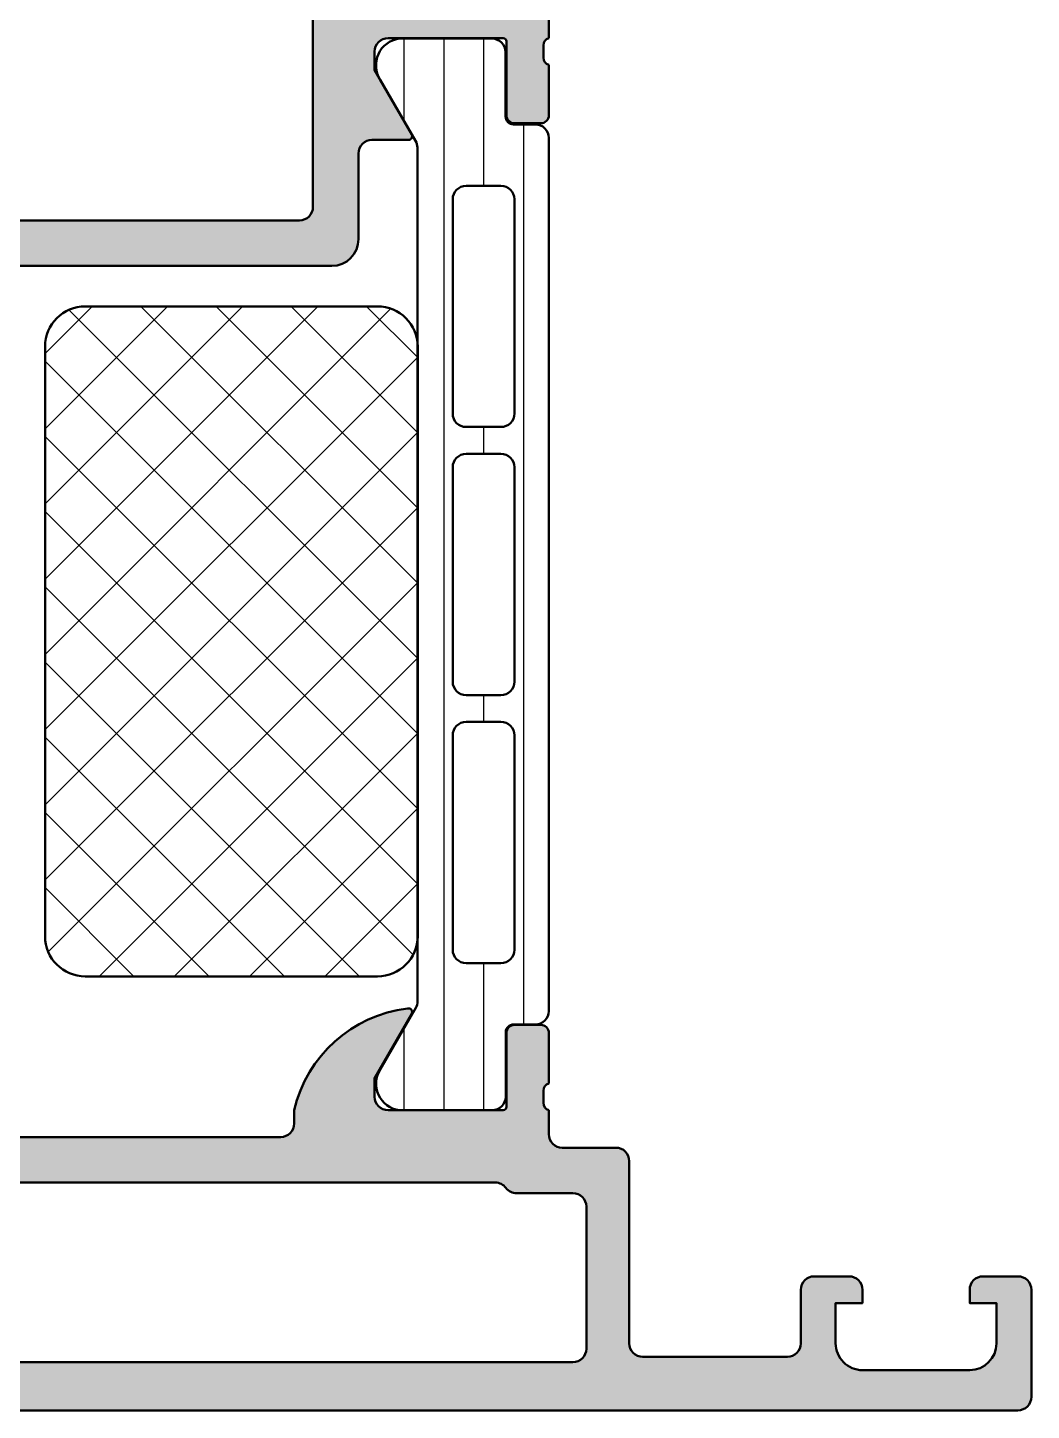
# Model space of a CAD drawing. Extents: x 0 to 65, y 0 to 78.
# Drawn here: x 27.6 to 65, y 0 to 51.6 of the extents above; entities that cross this region are included whole.
import ezdxf

# ---------------------------------------------------------------- set-up
doc = ezdxf.new("R2010")
doc.units = 0
for name, color, linetype, lineweight in [('0S-Alu contour', 7, 'Continuous', 50), ('0S-Alu hatch', 252, 'Continuous', 25), ('0S-Plastic contour', 254, 'Continuous', 50), ('0S-Plastic hatch', 253, 'Continuous', 25), ('0S-PT contour', 91, 'Continuous', 50), ('0S-PT hatch', 103, 'Continuous', 25)]:
    doc.layers.add(name, color=color, linetype=linetype, lineweight=lineweight)

# ---------------------------------------------------------------- blocks, each defined once
blk = doc.blocks.new('350810__F161305C_EE48_4755_B5E8_FA39E245ED4B_')
at = {"layer": '0S-Alu hatch'}
h = blk.add_hatch(color=256, dxfattribs=at)
edge = h.paths.add_edge_path()
edge.add_line((5.500000000000085, 69.00000000000006), (5.500000000001904, 65.00033196103954))
edge.add_ellipse((5.000001303546246, 65.00033065749332), major_axis=(-0.4999986964573566, 0), ratio=1, start_angle=89.99985062421388, end_angle=180.0001493762332, ccw=False)
edge.add_line((5, 64.50033196103766), (2.500000000000142, 64.50033196103789))
edge.add_arc((2.499998835804817, 64.00033312523325), 0.4999988358059735, 89.99986659273206, 180.0001334074255)
edge.add_line((2.000000000000198, 64.00033196103655), (2.000000000000085, 51.70032110615909))
edge.add_arc((2.500000000000078, 51.70032110615911), 0.4999999999999929, 180, 270.0000000000008)
edge.add_line((2.500000000000085, 51.20032110615912), (2.500000000000085, 44.20032097406044))
edge.add_arc((2.99999995316292, 44.20032092722331), 0.499999953162837, 179.9999946681853, 270.0000053671516)
edge.add_line((3.000000000000149, 43.70032097406048), (5.500000000000248, 43.70032097406059))
edge.add_ellipse((5.4211635534572, 43.43280038206747), major_axis=(-0.2788950563274359, 0), ratio=1, start_angle=178.8354106259032, end_angle=253.58012358050678, ccw=False)
edge.add_line((5.700001000000249, 43.4271319740691), (5.700001000000249, 42.97353797406908))
edge.add_ellipse((5.421132904357087, 42.96787731459203), major_axis=(-0.2789255417371434, 0), ratio=1, start_angle=106.4245945553539, end_angle=181.1628700728862, ccw=False)
edge.add_line((5.500000000000248, 42.70033397406909), (5.500000000000255, 40.82032297406058))
edge.add_arc((5.800000000000267, 40.82032297406058), 0.3000000000000114, 180, 269.9999999999973)
edge.add_line((5.800000000000252, 40.52032297406057), (6.779974319043034, 40.52032297406057))
edge.add_arc((6.779974319043034, 40.82032297406058), 0.3000000000000114, 270, 360)
edge.add_line((7.079974319043046, 40.82032297406058), (7.079974319043053, 43.58032097406058))
edge.add_ellipse((7.199974319043054, 43.58032097406058), major_axis=(-0.120000000000001, 0), ratio=1, start_angle=270.0000000000017, end_angle=360, ccw=False)
edge.add_line((7.19997431904305, 43.70032097406058), (11.5000000000003, 43.70032097406055))
edge.add_ellipse((11.50000000000028, 43.20032097406059), major_axis=(-0.4999999999999645, 0), ratio=1, start_angle=180, end_angle=269.9999999999974, ccw=False)
edge.add_line((12.00000000000025, 43.20032097406059), (12.00000000000025, 42.50032097406055))
edge.add_line((12.00000000000025, 42.50032097406055), (10.61850454237794, 40.10750065103303))
edge.add_arc((10.73811978464859, 40.03844075870887), 0.1381197846482922, 149.9999999999922, 275.6225775507778)
edge.add_arc((10.26177675882663, 44.87692983590771), 4.999999999999324, 275.6225775507922, 330.8807257264007)
edge.add_ellipse((15.06662389714066, 42.2004687438244), major_axis=(-0.5000000000007083, 0), ratio=1, start_angle=270.0000000000106, end_angle=330.8807257264024, ccw=False)
edge.add_line((15.06662389714057, 42.70046874382511), (38.89999999037718, 42.70046874382511))
edge.add_arc((38.89999999037716, 43.70046874382514), 1.000000000000028, 270.0000000000017, 360)
edge.add_line((39.89999999037718, 43.70046874382514), (39.89999999037849, 46.90033876281434))
edge.add_ellipse((40.39999999037721, 46.90033876281455), major_axis=(-0.4999999999987282, 0), ratio=1, start_angle=269.9999999999715, end_angle=360, ccw=False)
edge.add_line((40.39999999037746, 47.40033876281327), (41.76951598034486, 47.40033876281363))
edge.add_arc((41.761294022495, 47.53912872297644), 0.1390332824645932, 273.3902565118023, 384.0633754153643)
edge.add_line((41.8882446180408, 47.59581910949345), (40.49999998913341, 50.00032960754082))
edge.add_line((40.49999998913341, 50.00032960754082), (40.49999998913341, 50.7003418145715))
edge.add_ellipse((40.99998966902258, 50.70035213468218), major_axis=(-0.4999896799956752, 0), ratio=1, start_angle=-90.00118262196958, end_angle=0.0011826222798845265, ccw=False)
edge.add_line((40.99999998913316, 51.20034181457135), (45.30002568095705, 51.2003209740605))
edge.add_ellipse((45.30002568095704, 51.08032097406039), major_axis=(-0.1200000000001111, 0), ratio=1, start_angle=180, end_angle=269.9999999999966, ccw=False)
edge.add_line((45.42002568095715, 51.0803209740604), (45.42002568095715, 48.32032297406041))
edge.add_arc((45.72002568095716, 48.32032297406041), 0.3000000000000114, 180, 270)
edge.add_line((45.72002568095716, 48.02032297406039), (46.69999999999993, 48.02032297406039))
edge.add_arc((46.69999999999993, 48.32032297406041), 0.3000000000000043, 270.0000000000013, 360)
edge.add_line((46.99999999999993, 48.32032297406041), (46.99999999999994, 50.20033397406891))
edge.add_ellipse((47.07886709564312, 50.46787731459187), major_axis=(-0.2789255417371756, 0), ratio=1, start_angle=-1.1628700728833792, end_angle=73.5754054446436, ccw=False)
edge.add_line((46.79999899999994, 50.47353797406891), (46.79999899999994, 50.92713197406891))
edge.add_ellipse((47.07883644654299, 50.93280038206728), major_axis=(-0.2788950563274377, 0), ratio=1, start_angle=-73.58012358050632, end_angle=1.16458937409692, ccw=False)
edge.add_line((46.99999999999994, 51.2003209740604), (47.00000000000019, 57.50008884125282))
edge.add_ellipse((47.52502695593724, 58.00008884310455), major_axis=(-0.7250195213318396, 0), ratio=1, start_angle=-43.60134995159268, end_angle=43.60134995159319, ccw=False)
edge.add_line((47.00000000000019, 58.50008884495627), (47.00000000000019, 65.20000004768372))
edge.add_line((47.00000000000019, 65.20000004768372), (49.50000000000023, 65.20000004768383))
edge.add_arc((49.50000008873303, 65.69999995895098), 0.4999999112671611, 269.9999898319686, 360.0000101738872)
edge.add_line((50.00000000000017, 65.70000004773487), (50.00000000000011, 65.99999999999999))
edge.add_arc((49.50000000962211, 66.000000009622), 0.4999999903780009, 8.537736463e-07, 90.00000110259013)
edge.add_line((49.5000000000002, 66.5), (40.50000000000014, 66.5))
edge.add_ellipse((40.4999999716994, 66.9999999716992), major_axis=(-0.4999999716991974, 0), ratio=1, start_angle=-3.194528517269646e-06, end_angle=90.00000324302607, ccw=False)
edge.add_line((40.0000000000002, 66.99999999957672), (40.0000000000002, 74.49999999999989))
edge.add_arc((39.50000004695585, 74.50000004695576), 0.499999953044354, 5.3318147119e-06, 90.00000538073448)
edge.add_line((39.50000000000009, 75.00000000000011), (30.50000000000026, 75.00000000000011))
edge.add_ellipse((30.50000110963509, 75.50000110963501), major_axis=(-0.5000011096361257, 0), ratio=1, start_angle=0.00012715209379621228, end_angle=89.99987284549672, ccw=False)
edge.add_line((30.0000000000002, 75.5000000000212), (30.0000000000002, 77.5))
edge.add_arc((29.49999889036528, 77.49999889036508), 0.500001109636161, 0.0001271578264074, 89.99987284548646)
edge.add_line((29.5000000000002, 78.00000000000001), (21.50000000000023, 78))
edge.add_arc((21.50000020900495, 76.99999979099512), 1.000000209004902, 90.00001197508612, 179.9999880471689)
edge.add_line((20.50000000000007, 76.99999999961142), (20.50000000000017, 70.00000000000009))
edge.add_ellipse((19.99999885127212, 70.00000114872793), major_axis=(-0.5000011487293691, 0), ratio=1, start_angle=90.00013163421289, end_angle=179.9998683692561, ccw=False)
edge.add_line((19.99999999999997, 69.49999999999989), (6.000000000000085, 69.49999999999989))
edge.add_arc((5.999998835804589, 69.00000116419538), 0.4999988358058598, 89.99986659271252, 180.0001334074255)
edge = h.paths.add_edge_path()
edge.add_arc((21.20000181548537, 68.9003282285853), 0.9999974119598627, 269.9998517154747, 360.0001482840401)
edge.add_line((22.19999922744188, 68.90033081662332), (22.19999922743872, 75.79999980926496))
edge.add_ellipse((22.7000004936593, 75.79999854304462), major_axis=(-0.5000012662221824, 0), ratio=1, start_angle=270.0001450978122, end_angle=359.9998548986633, ccw=False)
edge.add_line((22.69999922743882, 76.2999998092652), (27.80000075331765, 76.29999980926553))
edge.add_ellipse((27.79999948709701, 75.79999854304498), major_axis=(-0.500001266222161, 0), ratio=1, start_angle=180.0001450963131, end_angle=269.99985490217074, ccw=False)
edge.add_line((28.30000075331757, 75.79999980925238), (28.30000075331785, 74.29999980926488))
edge.add_arc((29.29999875022248, 74.29999780616777), 0.9999979969066384, 179.9998852317336, 270.0001147692398)
edge.add_line((29.30000075331958, 73.29999980926313), (37.79999979964325, 73.2999998092653))
edge.add_ellipse((37.80000040621362, 72.80000041583568), major_axis=(-0.4999993934299935, 0), ratio=1, start_angle=179.9999304921277, end_angle=270.0000695079292, ccw=False)
edge.add_line((38.29999979964325, 72.7999998092658), (38.29999979964322, 65.80033190143337))
edge.add_arc((39.30000080160435, 65.80033296299929), 1.000001001961694, 180.0000608160174, 269.9999425919151)
edge.add_line((39.29999979964325, 64.8003319610381), (44.89999579421115, 64.8003319610381))
edge.add_ellipse((44.89999608125886, 64.30033224808578), major_axis=(-0.499999712952399, 0), ratio=1, start_angle=179.9999671103165, end_angle=270.00003289326366, ccw=False)
edge.add_line((45.39999579421118, 64.3003319610693), (45.40004505046744, 61.90008273958834))
edge.add_line((45.40004505046744, 61.90008273958834), (44.50005115398286, 61.00008884310458))
edge.add_line((44.50005115398286, 61.00008884310458), (44.50005115398286, 55.00008884310455))
edge.add_line((44.50005115398286, 55.00008884310455), (45.3999999903782, 54.10014000670918))
edge.add_line((45.3999999903782, 54.10014000670918), (45.39999999037829, 53.40033737725859))
edge.add_ellipse((44.89999999037858, 53.40033737725872), major_axis=(-0.4999999999997016, 0), ratio=1, start_angle=89.99999999996908, end_angle=180, ccw=False)
edge.add_line((44.89999999037832, 52.90033737725902), (39.20001524914358, 52.90033737725906))
edge.add_arc((39.20001524914363, 51.90033737725907), 0.9999999999999928, 90.00000000000286, 179.9998733016018)
edge.add_line((38.20001524914608, 51.90033958856328), (38.19999977024796, 44.90043901072223))
edge.add_ellipse((37.69999130664361, 44.90048026077296), major_axis=(-0.5000084653058844, 0), ratio=1, start_angle=90.00122966384771, end_angle=179.9952731725153, ccw=False)
edge.add_line((37.70000203766671, 44.40047179558223), (14.50000286189284, 44.4003361418787))
edge.add_ellipse((14.50000061573854, 44.90033675733996), major_axis=(-0.5000006154663152, 0), ratio=1, start_angle=-7.05591104974701e-05, end_angle=90.00025739000648, ccw=False)
edge.add_arc((13.49999999804782, 44.9003373750342), 0.5000000022247875, 0, 89.999999776264)
edge.add_line((13.50000000000028, 45.40033737725899), (4.699999227438958, 45.40033737725869))
edge.add_ellipse((4.69999981637364, 45.90033796619355), major_axis=(-0.5000005889352069, 0), ratio=1, start_angle=6.74859327887134e-05, end_angle=89.99993251313612, ccw=False)
edge.add_line((4.19999922743878, 45.900337377267), (4.199999227438866, 62.30033081662806))
edge.add_ellipse((4.699999227438837, 62.30033081662806), major_axis=(-0.4999999999999716, 0), ratio=1, start_angle=269.99999999988927, end_angle=360, ccw=False)
edge.add_line((4.699999227439803, 62.80033081662804), (6.19999922743495, 62.80033081662523))
edge.add_arc((6.200001916895473, 63.80032812717204), 0.9999973105504265, 269.9998459048484, 360.0001540960915)
edge.add_line((7.199999227442283, 63.80033081664898), (7.199999227438574, 67.40033075702429))
edge.add_ellipse((7.699998177867847, 67.40033186620076), major_axis=(-0.4999989504305022, 0), ratio=1, start_angle=-90.00012027235232, end_angle=0.00012710048872577318, ccw=False)
edge.add_line((7.699999227439917, 67.90033081663016), (21.19999922743887, 67.90033081662878))
at = {"layer": '0S-Alu contour', "color": 7}
for points in [[(29.5000000000002, 78.00000000000001), (21.50000000000023, 78)], [(30.0000000000002, 75.5000000000212), (30.0000000000002, 77.5)], [(20.50000000000007, 76.99999999961142), (20.50000000000017, 70.00000000000009)], [(22.69999922743882, 76.2999998092652), (27.80000075331765, 76.29999980926553)], [(22.19999922744188, 68.90033081662332), (22.19999922743872, 75.79999980926496)], [(28.30000075331757, 75.79999980925238), (28.30000075331785, 74.29999980926488)], [(39.50000000000009, 75.00000000000011), (30.50000000000026, 75.00000000000011)], [(40.0000000000002, 66.99999999957672), (40.0000000000002, 74.49999999999989)], [(29.30000075331958, 73.29999980926313), (37.79999979964325, 73.2999998092653)], [(38.29999979964325, 72.7999998092658), (38.29999979964322, 65.80033190143337)], [(19.99999999999997, 69.49999999999989), (6.000000000000085, 69.49999999999989)], [(5.500000000000085, 69.00000000000006), (5.500000000001904, 65.00033196103954)], [(7.699999227439917, 67.90033081663016), (21.19999922743887, 67.90033081662878)], [(7.199999227442283, 63.80033081664898), (7.199999227438574, 67.40033075702429)], [(49.5000000000002, 66.5), (40.50000000000014, 66.5)], [(50.00000000000017, 65.70000004773487), (50.00000000000011, 65.99999999999999)], [(47.00000000000019, 58.50008884495627), (47.00000000000019, 65.20000004768372), (49.50000000000023, 65.20000004768383)], [(5, 64.50033196103766), (2.500000000000142, 64.50033196103789)], [(39.29999979964325, 64.8003319610381), (44.89999579421115, 64.8003319610381)], [(2.000000000000198, 64.00033196103655), (2.000000000000085, 51.70032110615909)], [(45.39999579421118, 64.3003319610693), (45.40004505046744, 61.90008273958834), (44.50005115398286, 61.00008884310458), (44.50005115398286, 55.00008884310455), (45.3999999903782, 54.10014000670918), (45.39999999037829, 53.40033737725859)], [(4.699999227439803, 62.80033081662804), (6.19999922743495, 62.80033081662523)], [(4.19999922743878, 45.900337377267), (4.199999227438866, 62.30033081662806)], [(46.99999999999994, 51.2003209740604), (47.00000000000019, 57.50008884125282)], [(44.89999999037832, 52.90033737725902), (39.20001524914358, 52.90033737725906)], [(38.20001524914608, 51.90033958856328), (38.19999977024796, 44.90043901072223)], [(2.500000000000085, 51.20032110615912), (2.500000000000085, 44.20032097406044)], [(40.99999998913316, 51.20034181457135), (45.30002568095705, 51.2003209740605)], [(45.42002568095715, 51.0803209740604), (45.42002568095715, 48.32032297406041)], [(41.8882446180408, 47.59581910949345), (40.49999998913341, 50.00032960754082), (40.49999998913341, 50.7003418145715)], [(46.79999899999994, 50.47353797406891), (46.79999899999994, 50.92713197406891)], [(46.99999999999993, 48.32032297406041), (46.99999999999994, 50.20033397406891)], [(45.72002568095716, 48.02032297406039), (46.69999999999993, 48.02032297406039)], [(40.39999999037746, 47.40033876281327), (41.76951598034486, 47.40033876281363)], [(39.89999999037718, 43.70046874382514), (39.89999999037849, 46.90033876281434)], [(13.50000000000028, 45.40033737725899), (4.699999227438958, 45.40033737725869)], [(37.70000203766671, 44.40047179558223), (14.50000286189284, 44.4003361418787)], [(3.000000000000149, 43.70032097406048), (5.500000000000248, 43.70032097406059)], [(5.700001000000249, 43.4271319740691), (5.700001000000249, 42.97353797406908)], [(7.079974319043046, 40.82032297406058), (7.079974319043053, 43.58032097406058)], [(7.19997431904305, 43.70032097406058), (11.5000000000003, 43.70032097406055)], [(12.00000000000025, 43.20032097406059), (12.00000000000025, 42.50032097406055), (10.61850454237794, 40.10750065103303)], [(5.500000000000248, 42.70033397406909), (5.500000000000255, 40.82032297406058)], [(15.06662389714057, 42.70046874382511), (38.89999999037718, 42.70046874382511)], [(5.800000000000252, 40.52032297406057), (6.779974319043034, 40.52032297406057)]]:
    blk.add_lwpolyline(points, dxfattribs=at)
for centre, radius, start, end in [((21.50000020900495, 76.99999979099512), 1.000000209004902, 90.00001197508612, 179.9999880471689), ((29.49999889036528, 77.49999889036508), 0.500001109636161, 0.0001271578264074, 89.99987284548646), ((39.50000004695585, 74.50000004695576), 0.499999953044354, 5.3318147119e-06, 90.00000538073448), ((29.29999875022248, 74.29999780616777), 0.9999979969066384, 179.9998852317336, 270.0001147692398), ((5.999998835804589, 69.00000116419538), 0.4999988358058598, 89.99986659271252, 180.0001334074255), ((21.20000181548537, 68.9003282285853), 0.9999974119598627, 269.9998517154747, 0.0001482840400329), ((49.50000000962211, 66.000000009622), 0.4999999903780009, 8.537736463e-07, 90.00000110259013), ((39.30000080160435, 65.80033296299929), 1.000001001961694, 180.0000608160174, 269.9999425919151), ((49.50000008873303, 65.69999995895098), 0.4999999112671611, 269.9999898319686, 1.01738871796e-05), ((2.499998835804817, 64.00033312523325), 0.4999988358059735, 89.99986659273206, 180.0001334074255), ((6.200001916895473, 63.80032812717204), 0.9999973105504265, 269.9998459048484, 0.0001540960914689), ((39.20001524914363, 51.90033737725907), 0.9999999999999928, 90.00000000000286, 179.9998733016018), ((2.500000000000078, 51.70032110615911), 0.4999999999999929, 180, 270.0000000000008), ((45.72002568095716, 48.32032297406041), 0.3000000000000114, 180, 270), ((46.69999999999993, 48.32032297406041), 0.3000000000000043, 270.0000000000013, 0), ((41.761294022495, 47.53912872297644), 0.1390332824645932, 273.3902565118023, 24.06337541536437), ((13.49999999804782, 44.9003373750342), 0.5000000022247875, 0, 89.999999776264), ((2.99999995316292, 44.20032092722331), 0.499999953162837, 179.9999946681853, 270.0000053671516), ((38.89999999037716, 43.70046874382514), 1.000000000000028, 270.0000000000017, 0), ((10.26177675882663, 44.87692983590771), 4.999999999999324, 275.6225775507922, 330.8807257264007), ((5.800000000000267, 40.82032297406058), 0.3000000000000114, 180, 269.9999999999973), ((6.779974319043034, 40.82032297406058), 0.3000000000000114, 270, 0), ((10.73811978464859, 40.03844075870887), 0.1381197846482922, 149.9999999999922, 275.6225775507778)]:
    blk.add_arc(centre, radius, start, end, dxfattribs=at)
at = {"layer": '0S-Alu contour', "color": 7, "extrusion": (0, 0, -1)}
for centre, radius, start, end in [((-22.7000004936593, 75.79999854304462), 0.5000012662221824, 0.000145101336717, 89.9998549021878), ((-27.79999948709701, 75.79999854304498), 0.500001266222161, 90.00014509782928, 179.9998549036869), ((-30.50000110963509, 75.50000110963501), 0.5000011096361257, 270.0001271545034, 359.9998728479062), ((-37.80000040621362, 72.80000041583568), 0.4999993934299935, 89.99993049207082, 180.0000695078724), ((-19.99999885127212, 70.00000114872793), 0.5000011487293691, 180.0001316307439, 269.9998683657871), ((-7.699998177867847, 67.40033186620076), 0.4999989504305022, 359.9998728995113, 90.0001202723523), ((-40.4999999716994, 66.9999999716992), 0.4999999716991974, 269.9999967569739, 3.1945284701e-06), ((-5.000001303546246, 65.00033065749332), 0.4999986964573566, 179.9998506237668, 270.0001493757861), ((-44.89999608125886, 64.30033224808578), 0.4999997129523991, 89.9999671067363, 180.0000328896835), ((-4.699999227438837, 62.30033081662806), 0.4999999999999716, 0, 90.00000000011073), ((-47.52502695593724, 58.00008884310455), 0.7250195213318396, 316.3986500484069, 43.60134995159276), ((-44.89999999037858, 53.40033737725872), 0.4999999999997016, 180, 270.0000000000309), ((-40.99998966902258, 50.70035213468218), 0.4999896799956752, 359.9988173777201, 90.00118262196963), ((-45.30002568095704, 51.08032097406039), 0.1200000000001111, 90.0000000000034, 180), ((-47.07883644654299, 50.93280038206728), 0.2788950563274378, 358.8354106259031, 73.58012358050647), ((-47.07886709564312, 50.46787731459187), 0.2789255417371756, 286.4245945553564, 1.162870072883403), ((-40.39999999037721, 46.90033876281455), 0.4999999999987282, 0, 90.00000000002849), ((-4.69999981637364, 45.90033796619355), 0.5000005889352069, 270.0000674868639, 359.9999325140672), ((-14.50000061573854, 44.90033675733996), 0.5000006154663152, 269.9997426099935, 7.05591104578e-05), ((-37.69999130664361, 44.90048026077296), 0.5000084653058844, 180.0047268274848, 269.9987703361523), ((-5.4211635534572, 43.43280038206747), 0.2788950563274359, 106.4198764194932, 181.1645893740969), ((-7.199974319043054, 43.58032097406058), 0.120000000000001, 0, 89.99999999999831), ((-11.50000000000028, 43.20032097406059), 0.4999999999999645, 90.00000000000261, 180), ((-5.421132904357087, 42.96787731459203), 0.2789255417371434, 178.8371299271138, 253.5754054446461), ((-15.06662389714066, 42.2004687438244), 0.5000000000007083, 29.1192742735976, 89.99999999998941)]:
    blk.add_arc(centre, radius, start, end, dxfattribs=at)
blk = doc.blocks.new('398720__3EB3F4B2_B3F3_4029_B823_7B78E461FCF4_')
at = {"layer": '0S-Alu hatch'}
h = blk.add_hatch(color=256, dxfattribs=at)
edge = h.paths.add_edge_path()
edge.add_line((0.4999999998261729, -9.536743164e-07), (64.50000002962882, 0))
edge.add_arc((64.50001320565404, 0.4999867941723436), 0.4999867943459559, 269.9984900988496, 360.0015099015297)
edge.add_line((64.99999999982637, 0.4999999701987674), (64.99999999982639, 4.499999523163069))
edge.add_arc((64.49999562545001, 4.499995148786581), 0.5000043743955092, 0.000501262570341, 89.99949873775093)
edge.add_line((64.49999999982661, 4.999999523162955), (63.19998168927973, 4.999999523163182))
edge.add_arc((63.19999178539324, 4.500004685913561), 0.4999948373515543, 90.00115694133262, 180.0005916140068)
edge.add_line((62.69999694806834, 4.499999523160709), (62.69999694806846, 3.999999523163069))
edge.add_line((62.69999694806846, 3.999999523163069), (63.69999694806835, 3.999999523163069))
edge.add_line((63.69999694806835, 3.999999523163069), (63.69999694806846, 2.500000000000227))
edge.add_ellipse((62.6999640190799, 2.500032809893804), major_axis=(-1.000032929526786, 0), ratio=1, start_angle=90.00166807107962, end_angle=179.9981201936107, ccw=False)
edge.add_line((62.69999313337108, 1.499999880790824), (58.69999694806857, 1.499999999999772))
edge.add_ellipse((58.69999118902724, 2.499994240958554), major_axis=(-0.9999942409753648, 0), ratio=1, start_angle=-0.00032997108849031065, end_angle=90.0003299706625, ccw=False)
edge.add_line((57.69999694806846, 2.50000000000732), (57.69999694806834, 3.999999523163069))
edge.add_line((57.69999694806834, 3.999999523163069), (58.69999694806846, 3.999999523163069))
edge.add_line((58.69999694806846, 3.999999523163069), (58.69999694806846, 4.499999523163069))
edge.add_arc((58.19996847601352, 4.499971051108133), 0.5000284728655477, 0.0032624714236434, 89.99673752860525)
edge.add_line((58.19999694806857, 4.999999523163069), (56.89997863752158, 4.999999523163069))
edge.add_arc((56.90002063700764, 4.499957523676897), 0.5000420012499803, 90.00481238233918, 179.9951876176889)
edge.add_line((56.39997863752147, 4.49999952316271), (56.39999389631054, 2.500000000000113))
edge.add_ellipse((55.89997888732818, 2.500015008982354), major_axis=(-0.5000150092076148, 0), ratio=1, start_angle=90.00171985106022, end_angle=179.9982801493309, ccw=False)
edge.add_line((55.89999389631053, 2), (50.49999809247776, 2.000000000000227))
edge.add_ellipse((50.49999579907052, 2.499995799249767), major_axis=(-0.4999957992548003, 0), ratio=1, start_angle=-0.00037209155971140717, end_angle=90.00026280731771, ccw=False)
edge.add_line((49.99999999982627, 2.499999046325361), (49.99999999982627, 9.299663509009292))
edge.add_arc((49.49999678026593, 9.299660289449179), 0.5000032195707065, 0.0003689319820277, 89.99963106793675)
edge.add_line((49.49999999982627, 9.79966350900952), (47.49999999982615, 9.799663509009633))
edge.add_ellipse((47.49999608823701, 10.29965959743572), major_axis=(-0.4999960884413897, 0), ratio=1, start_angle=-0.00044823766921808783, end_angle=90.0004482386052, ccw=False)
edge.add_line((46.99999999981092, 10.29966350902379), (46.99999999982638, 11.19999904632555))
edge.add_ellipse((47.07883644636948, 11.46751963831884), major_axis=(-0.2788950563276086, 0), ratio=1, start_angle=-1.1645893741015811, end_angle=73.5801235805078, ccw=False)
edge.add_line((46.79999899982625, 11.47318804631723), (46.79999899982624, 11.92678204631722))
edge.add_ellipse((47.07886709546944, 11.93244270579428), major_axis=(-0.2789255417371719, 0), ratio=1, start_angle=-73.57540544464331, end_angle=1.162870072887472, ccw=False)
edge.add_line((46.99999999982625, 12.19998604631724), (46.99999999982625, 14.07999704632572))
edge.add_arc((46.69999999982625, 14.07999704632573), 0.2999999999999971, 0, 89.99999999999864)
edge.add_line((46.69999999982626, 14.37999704632573), (45.72002568078349, 14.37999704632574))
edge.add_arc((45.72002568078348, 14.07999704632574), 0.3000000000000078, 89.99999999999864, 180)
edge.add_line((45.42002568078347, 14.07999704632574), (45.42002568078347, 11.31999904632575))
edge.add_ellipse((45.30149142672692, 11.31853347399783), major_axis=(-0.1185433139700032, 0), ratio=1, start_angle=89.29163426579993, end_angle=180.7083760815748, ccw=False)
edge.add_line((45.30002587580578, 11.19999921967661), (41.00000762922067, 11.2000066757206))
edge.add_ellipse((40.9999918732214, 11.69999091953887), major_axis=(-0.4999842440665294, 0), ratio=1, start_angle=-0.0009312901726161726, end_angle=90.00180556141743, ccw=False)
edge.add_line((40.50000762922091, 11.69999904632267), (40.50000762922091, 12.40000362396245))
edge.add_line((40.50000762922091, 12.40000362396245), (41.88825495645947, 14.80451852821125))
edge.add_arc((41.76440529949244, 14.86242739978457), 0.1367193290568216, 334.9404348416319, 464.9290915538217)
edge.add_arc((42.3255620176465, 10.07576088356855), 4.954793158616444, 96.91311164184286, 166.8853428436186)
edge.add_line((37.49999999982639, 11.2000057220464), (37.49999999982639, 10.69874879433609))
edge.add_ellipse((36.99999857243208, 10.69875022173039), major_axis=(-0.5000014273963398, 0), ratio=1, start_angle=90.00016356685848, end_angle=179.9998364315859, ccw=False)
edge.add_line((36.99999999982627, 10.1987487943361), (15.49999999982638, 10.19874974801052))
edge.add_ellipse((15.49999751189409, 10.69874535275663), major_axis=(-0.4999956047522939, 0), ratio=1, start_angle=-0.00039438151202375593, end_angle=90.0002850985461, ccw=False)
edge.add_line((15.00000190715364, 10.69874879435432), (14.99999999982638, 11.2000057220464))
edge.add_arc((10.30407247297919, 10.19099180523211), 4.803107787852163, 12.12676026136518, 84.41938746625878)
edge.add_arc((10.75754167771887, 14.83199815315672), 0.1400000000003968, 84.41938746634408, 209.9999185204521)
edge.add_line((10.63629802164278, 14.7619983255754), (11.99999237043185, 12.40000267028847))
edge.add_line((11.99999237043185, 12.40000267028847), (11.99999237043197, 11.69999809265164))
edge.add_ellipse((11.50000991951856, 11.69998817275012), major_axis=(-0.4999824510118187, 0), ratio=1, start_angle=89.99798895221141, end_angle=180.0011367767666, ccw=False)
edge.add_line((11.49999237043185, 11.20000572204628), (7.197043402827482, 11.19999919356113))
edge.add_ellipse((7.198508241494386, 11.3185331295149), major_axis=(-0.1185429868233977, 0), ratio=1, start_angle=-0.7085445494221858, end_angle=89.29197659332692, ccw=False)
edge.add_line((7.07997431886919, 11.31999904632575), (7.079974318869183, 14.07999704632573))
edge.add_arc((6.779974318869172, 14.07999704632574), 0.3000000000000043, 0, 90.00000000000136)
edge.add_line((6.779974318869165, 14.37999704632574), (5.799999999826397, 14.37999704632573))
edge.add_arc((5.799999999826404, 14.07999704632573), 0.2999999999999971, 90.00000000000136, 180)
edge.add_line((5.499999999826407, 14.07999704632573), (5.4999999998264, 12.19998604631724))
edge.add_ellipse((5.421132904183222, 11.93244270579428), major_axis=(-0.2789255417371673, 0), ratio=1, start_angle=178.837129927112, end_angle=253.57540544464422, ccw=False)
edge.add_line((5.700000999826407, 11.92678204631722), (5.700000999826393, 11.47318804631723))
edge.add_ellipse((5.421163553283331, 11.46751963831885), major_axis=(-0.2788950563274495, 0), ratio=1, start_angle=106.41987641949669, end_angle=181.1645893740991, ccw=False)
edge.add_line((5.4999999998264, 11.19999904632573), (2.499999999826741, 11.19999904632595))
edge.add_arc((2.499999999826549, 10.69999904632583), 0.5000000000001226, 89.99999999997802, 203.5780601859845)
edge.add_arc((2.995904546090876, 10.79928893120679), 0.9999999999996331, 197.4149001534556, 267.8423676813985)
edge.add_line((2.958255657927451, 9.799997901916864), (5.800017847222875, 9.799997901916411))
edge.add_ellipse((5.800017847222676, 8.554331156374507), major_axis=(-1.245666745541905, 0), ratio=1, start_angle=45.9340966150844, end_angle=269.99999999999085, ccw=False)
edge.add_arc((4.58593225605491, 7.299999237060779), 0.4999999999998799, 45.93409661510148, 90.00000000001548)
edge.add_line((4.585932256054775, 7.799999237060658), (0.4999999998264002, 7.799999237060774))
edge.add_arc((0.500005886202473, 7.299993350684701), 0.5000058864107219, 90.00067452107021, 179.9993254772128)
edge.add_line((-1.735997e-10, 7.299999237066328), (-1.737135e-10, 0.499999046325911))
edge.add_arc((0.5000061681988939, 0.5000052146982911), 0.5000061684106557, 180.0007068348652, 269.9992931652733)
edge = h.paths.add_edge_path()
edge.add_ellipse((8.90063966297597, 7.998749271173632), major_axis=(-0.4999999999998046, 0), ratio=1, start_angle=269.99999999999756, end_angle=349.84131762199445, ccw=False)
edge.add_line((8.90063966297599, 8.498749271173438), (45.00068649513706, 8.498749271173779))
edge.add_ellipse((45.00068649513693, 7.998749271173499), major_axis=(-0.5000000000002806, 0), ratio=1, start_angle=216.9354032063199, end_angle=269.9999999999854, ccw=False)
edge.add_arc((45.79999999981875, 8.599663509009117), 0.4999999999998713, 216.9354032062966, 269.9999999999699)
edge.add_line((45.7999999998185, 8.099663509009247), (47.89999771100802, 8.099663509009366))
edge.add_ellipse((47.89999504905219, 7.5996608470577), major_axis=(-0.5000026619587509, 0), ratio=1, start_angle=180.0001957544907, end_angle=269.99969496395505, ccw=False)
edge.add_line((48.39999771100803, 7.599662555335498), (48.39999771100791, 2.299998998632807))
edge.add_ellipse((47.89999758457661, 2.299999125073384), major_axis=(-0.5000001264313187, 0), ratio=1, start_angle=90.0000144879694, end_angle=179.9999855109809, ccw=False)
edge.add_line((47.89999771100802, 1.799998998642081), (2.100002288644759, 1.799998998642081))
edge.add_ellipse((2.10000379225147, 2.300000502249019), major_axis=(-0.5000015036091994, 0), ratio=1, start_angle=0.00017230159079417717, end_angle=89.99982769988088, ccw=False)
edge.add_line((1.600002288644532, 2.299998998641967), (1.60000228864453, 5.699998855485781))
edge.add_ellipse((2.100002559648729, 5.699999061424038), major_axis=(-0.500000271004241, 0), ratio=1, start_angle=-89.9999689452494, end_angle=2.3598773111643823e-05, ccw=False)
edge.add_line((2.100002288644759, 6.199999332428205), (4.467607732320743, 6.199999332428205))
edge.add_ellipse((4.467607732320601, 5.699999332428296), major_axis=(-0.4999999999999101, 0), ratio=1, start_angle=244.97670140617322, end_angle=269.99999999998374, ccw=False)
edge.add_arc((5.800017847223031, 8.554331156374657), 2.650004265947556, 244.9767014061816, 349.8413176219984)
at = {"layer": '0S-Alu contour', "color": 7}
for points in [[(10.63629802164278, 14.7619983255754), (11.99999237043185, 12.40000267028847), (11.99999237043197, 11.69999809265164)], [(40.50000762922091, 11.69999904632267), (40.50000762922091, 12.40000362396245), (41.88825495645947, 14.80451852821125)], [(5.499999999826407, 14.07999704632573), (5.4999999998264, 12.19998604631724)], [(6.779974318869165, 14.37999704632574), (5.799999999826397, 14.37999704632573)], [(7.07997431886919, 11.31999904632575), (7.079974318869183, 14.07999704632573)], [(45.42002568078347, 14.07999704632574), (45.42002568078347, 11.31999904632575)], [(46.69999999982626, 14.37999704632573), (45.72002568078349, 14.37999704632574)], [(46.99999999982625, 12.19998604631724), (46.99999999982625, 14.07999704632572)], [(5.700000999826407, 11.92678204631722), (5.700000999826393, 11.47318804631723)], [(46.79999899982625, 11.47318804631723), (46.79999899982624, 11.92678204631722)], [(5.4999999998264, 11.19999904632573), (2.499999999826741, 11.19999904632595)], [(11.49999237043185, 11.20000572204628), (7.197043402827482, 11.19999919356113)], [(15.00000190715364, 10.69874879435432), (14.99999999982638, 11.2000057220464)], [(37.49999999982639, 11.2000057220464), (37.49999999982639, 10.69874879433609)], [(45.30002587580578, 11.19999921967661), (41.00000762922067, 11.2000066757206)], [(46.99999999981092, 10.29966350902379), (46.99999999982638, 11.19999904632555)], [(36.99999999982627, 10.1987487943361), (15.49999999982638, 10.19874974801052)], [(2.958255657927451, 9.799997901916864), (5.800017847222875, 9.799997901916411)], [(49.49999999982627, 9.79966350900952), (47.49999999982615, 9.799663509009633)], [(49.99999999982627, 2.499999046325361), (49.99999999982627, 9.299663509009292)], [(8.90063966297599, 8.498749271173438), (45.00068649513706, 8.498749271173779)], [(4.585932256054775, 7.799999237060658), (0.4999999998264002, 7.799999237060774)], [(45.7999999998185, 8.099663509009247), (47.89999771100802, 8.099663509009366)], [(-1.735997e-10, 7.299999237066328), (-1.737135e-10, 0.499999046325911)], [(48.39999771100803, 7.599662555335498), (48.39999771100791, 2.299998998632806)], [(2.100002288644759, 6.199999332428205), (4.467607732320743, 6.199999332428205)], [(1.600002288644532, 2.299998998641967), (1.60000228864453, 5.699998855485781)], [(58.19999694806857, 4.999999523163069), (56.89997863752158, 4.999999523163069)], [(64.49999999982661, 4.999999523162955), (63.19998168927973, 4.999999523163182)], [(56.39997863752147, 4.49999952316271), (56.39999389631054, 2.500000000000113)], [(57.69999694806846, 2.50000000000732), (57.69999694806834, 3.999999523163069), (58.69999694806846, 3.999999523163069), (58.69999694806846, 4.499999523163069)], [(62.69999694806834, 4.499999523160709), (62.69999694806846, 3.999999523163069), (63.69999694806835, 3.999999523163069), (63.69999694806846, 2.500000000000227)], [(64.99999999982637, 0.4999999701987674), (64.99999999982639, 4.499999523163069)], [(47.89999771100802, 1.799998998642081), (2.100002288644759, 1.799998998642081)], [(55.89999389631053, 2), (50.49999809247776, 2.000000000000227)], [(62.69999313337108, 1.499999880790824), (58.69999694806857, 1.499999999999772)], [(0.4999999998261729, -9.536743164e-07), (64.50000002962882, 0)]]:
    blk.add_lwpolyline(points, dxfattribs=at)
for centre, radius, start, end in [((10.75754167771887, 14.83199815315672), 0.1400000000003968, 84.41938746634408, 209.9999185204521), ((10.30407247297919, 10.19099180523211), 4.803107787852163, 12.12676026136518, 84.41938746625878), ((42.3255620176465, 10.07576088356855), 4.954793158616444, 96.91311164184286, 166.8853428436186), ((41.76440529949244, 14.86242739978457), 0.1367193290568216, 334.9404348416319, 104.9290915538217), ((5.799999999826404, 14.07999704632573), 0.2999999999999971, 90.00000000000136, 180), ((6.779974318869172, 14.07999704632574), 0.3000000000000043, 0, 90.00000000000136), ((45.72002568078348, 14.07999704632574), 0.3000000000000078, 89.99999999999864, 180), ((46.69999999982625, 14.07999704632573), 0.2999999999999971, 0, 89.99999999999864), ((2.499999999826549, 10.69999904632583), 0.5000000000001226, 89.99999999997802, 203.5780601859845), ((2.995904546090876, 10.79928893120679), 0.9999999999996331, 197.4149001534556, 267.8423676813985), ((49.49999678026593, 9.299660289449179), 0.5000032195707065, 0.0003689319820277, 89.99963106793675), ((45.79999999981875, 8.599663509009117), 0.4999999999998713, 216.9354032062966, 269.9999999999699), ((0.500005886202473, 7.299993350684701), 0.5000058864107219, 90.00067452107021, 179.9993254772128), ((4.58593225605491, 7.299999237060779), 0.4999999999998799, 45.93409661510148, 90.00000000001548), ((5.800017847223031, 8.554331156374657), 2.650004265947556, 244.9767014061816, 349.8413176219984), ((56.90002063700764, 4.499957523676897), 0.5000420012499803, 90.00481238233918, 179.9951876176889), ((58.19996847601352, 4.499971051108133), 0.5000284728655477, 0.0032624714236434, 89.99673752860525), ((63.19999178539324, 4.500004685913561), 0.4999948373515543, 90.00115694133262, 180.0005916140068), ((64.49999562545001, 4.499995148786581), 0.5000043743955092, 0.000501262570341, 89.99949873775093), ((0.5000061681988939, 0.5000052146982911), 0.5000061684106557, 180.0007068348652, 269.9992931652733), ((64.50001320565404, 0.4999867941723436), 0.4999867943459559, 269.9984900988496, 0.0015099015296938)]:
    blk.add_arc(centre, radius, start, end, dxfattribs=at)
at = {"layer": '0S-Alu contour', "color": 7, "extrusion": (0, 0, -1)}
for centre, radius, start, end in [((-5.421132904183222, 11.93244270579428), 0.2789255417371673, 106.4245945553558, 181.162870072888), ((-47.07886709546944, 11.93244270579428), 0.2789255417371719, 358.8371299271125, 73.57540544464338), ((-5.421163553283331, 11.46751963831885), 0.2788950563274495, 178.8354106259009, 253.5801235805033), ((-11.50000991951856, 11.69998817275012), 0.4999824510118187, 179.9988632232334, 270.0020110477886), ((-40.9999918732214, 11.69999091953887), 0.4999842440665294, 269.9981944385826, 0.0009312901725752), ((-47.07883644636948, 11.46751963831884), 0.2788950563276086, 286.4198764194922, 1.164589374101618), ((-7.198508241494386, 11.3185331295149), 0.1185429868233977, 270.7080234066731, 0.7085445494222083), ((-45.30149142672692, 11.31853347399783), 0.1185433139700032, 179.2916239184252, 270.7083657342001), ((-15.49999751189409, 10.69874535275663), 0.499995604752294, 269.9997149014539, 0.0003943815118807), ((-36.99999857243208, 10.69875022173039), 0.5000014273963398, 180.0001635684142, 269.9998364331415), ((-47.49999608823701, 10.29965959743572), 0.4999960884413897, 269.9995517613948, 0.0004482376691781), ((-5.800017847222676, 8.554331156374507), 1.245666745541905, 90.00000000000914, 314.0659033849156), ((-8.90063966297597, 7.998749271173632), 0.4999999999998046, 10.15868237800554, 90.00000000000244), ((-45.00068649513693, 7.998749271173499), 0.5000000000002806, 90.00000000001462, 143.0645967936801), ((-47.89999504905219, 7.5996608470577), 0.5000026619587509, 90.00030503604495, 179.9998042455093), ((-2.100002559648729, 5.699999061424038), 0.500000271004241, 359.9999764012269, 89.99996894524946), ((-4.467607732320601, 5.699999332428296), 0.4999999999999101, 90.00000000001629, 115.0232985938268), ((-2.10000379225147, 2.300000502249019), 0.5000015036091994, 270.0001723001191, 359.9998276984092), ((-47.89999758457661, 2.299999125073384), 0.5000001264313187, 180.0000144890192, 269.9999855120306), ((-50.49999579907052, 2.499995799249767), 0.4999957992548003, 269.9997371926823, 0.000372091559594), ((-55.89997888732818, 2.500015008982354), 0.5000150092076148, 180.0017198506692, 269.9982801489398), ((-58.69999118902724, 2.499994240958554), 0.9999942409753648, 269.9996700293375, 0.0003299710884884), ((-62.6999640190799, 2.500032809893804), 1.000032929526786, 180.0018798063894, 269.9983319289204)]:
    blk.add_arc(centre, radius, start, end, dxfattribs=at)
blk = doc.blocks.new('350840__388DDB25_1E44_494B_98BB_E9FB7C803CD3_')
at = {"layer": '0S-PT hatch'}
h = blk.add_hatch(dxfattribs=at)
h.set_pattern_fill('ANSI37', color=256, scale=0.625, angle=90, style=0)
h.set_pattern_definition([(135, (0, 0), (-1.403165018917055, -1.403165018917055), []), (225, (0, 0), (1.403165018917055, -1.403165018917055), [])])
edge = h.paths.add_edge_path()
edge.add_line((28.20766676821695, 39.6899958103064), (28.20766676821695, 17.68999581030639))
edge.add_arc((29.70766854870745, 17.68999759079689), 1.500001780491553, 180.0000680184912, 269.9999319903534)
edge.add_line((29.70766676821695, 16.18999581030639), (40.6076991931437, 16.18999581030639))
edge.add_arc((40.60769867574487, 17.68999632770475), 1.50000051739844, 270.000019763173, 359.999980233711)
edge.add_line((42.10769919314322, 17.68999581022432), (42.10769919314322, 39.6899958103064))
edge.add_arc((40.60769551255592, 39.68999212971911), 1.500003680591806, 0.0001405903647796, 89.99985941224762)
edge.add_line((40.6076991931437, 41.1899958103064), (29.70766676821695, 41.1899958103064))
edge.add_arc((29.70767171209677, 39.68999086642659), 1.500004943887963, 90.00018884167616, 179.9998111576982)
at = {"layer": '0S-PT contour', "color": 7}
for points in [[(40.6076991931437, 41.1899958103064), (29.70766676821695, 41.1899958103064)], [(28.20766676821695, 39.6899958103064), (28.20766676821695, 17.68999581030639)], [(42.10769919314322, 17.68999581022432), (42.10769919314322, 39.6899958103064)], [(29.70766676821695, 16.18999581030639), (40.6076991931437, 16.18999581030639)]]:
    blk.add_lwpolyline(points, dxfattribs=at)
for centre, radius, start, end in [((29.70767171209677, 39.68999086642659), 1.500004943887963, 90.00018884167616, 179.9998111576982), ((40.60769551255592, 39.68999212971911), 1.500003680591806, 0.0001405903647796, 89.99985941224762), ((29.70766854870745, 17.68999759079689), 1.500001780491553, 180.0000680184912, 269.9999319903534), ((40.60769867574487, 17.68999632770475), 1.50000051739844, 270.000019763173, 359.999980233711)]:
    blk.add_arc(centre, radius, start, end, dxfattribs=at)
blk = doc.blocks.new('284557__8E633E9A_B0D4_4871_82A9_63B1263EE9B7___78119078_2195_4084_B6C0_98E305CE38EC_')
at = {"layer": '0S-Plastic hatch'}
h = blk.add_hatch(dxfattribs=at)
h.set_pattern_fill('ANSI31', color=256, scale=0.4680000000000001, angle=45, style=0)
h.set_pattern_definition([(90, (0, 0), (-1.4859, 0), [])])
edge = h.paths.add_edge_path()
edge.add_line((42.09539130791272, 47.11588956413403), (42.09996065032671, 15.26410816069645))
edge.add_ellipse((41.59996065032665, 15.26410868346496), major_axis=(-0.5000000000003303, 0), ratio=1, start_angle=150.0000034006773, end_angle=179.9999401018306, ccw=False)
edge.add_line((42.0329733670574, 15.0141087091654), (40.71450365257077, 12.73045186241522))
edge.add_arc((41.5557563015621, 12.18981693713806), 0.9999960709244726, 147.2729839001585, 261.8183919481005)
edge.add_line((41.41344565257075, 11.19999886241521), (44.88998715067028, 11.1999988624152))
edge.add_arc((44.88998979029534, 11.69999483985379), 0.4999959774455584, 269.9996975188149, 360.0003024817733)
edge.add_line((45.38998576773393, 11.69999747948399), (45.38965381733691, 14.09999586241519))
edge.add_ellipse((45.68965381733693, 14.0999958624152), major_axis=(-0.3000000000000184, 0), ratio=1, start_angle=270.00000000000136, end_angle=360, ccw=False)
edge.add_line((45.68965381733692, 14.39999586241522), (46.49998515067018, 14.39999586241522))
edge.add_arc((46.49998515067017, 14.89999586241523), 0.5000000000000125, 270.0000000000017, 359.9999730553582)
edge.add_line((46.99998515067012, 14.89999562727887), (47.00000047896122, 47.48000162717445))
edge.add_arc((46.5000004789613, 47.48000186241524), 0.4999999999999772, 359.9999730418352, 450.0000000000016)
edge.add_line((46.50000047896129, 47.98000186241522), (45.68508447492284, 47.98000186241522))
edge.add_ellipse((45.68508447492285, 48.28000186241521), major_axis=(-0.29999999999999, 0), ratio=1, start_angle=0, end_angle=89.99999999999869, ccw=False)
edge.add_line((45.38508447492286, 48.28000186241521), (45.38541642531988, 50.68000024535156))
edge.add_arc((44.88542044788129, 50.68000288497664), 0.499995977445562, 359.9996975182267, 450.0003024811875)
edge.add_line((44.8854178082562, 51.17999886241523), (41.40887631015668, 51.17999886241522))
edge.add_arc((41.55118695914805, 50.19018078769239), 0.9999960709244552, 98.18160805190082, 212.7270160998435)
edge.add_line((40.70993431015675, 49.64954586241521), (42.02840402464333, 47.36588901566503))
edge.add_ellipse((41.59539130791276, 47.11588904136536), major_axis=(-0.5000000000002305, 0), ratio=1, start_angle=180.0000598981694, end_angle=209.9999965993454, ccw=False)
edge = h.paths.add_edge_path()
edge.add_line((45.71437818748548, 35.19058061455915), (45.71437818748548, 27.18687372973102))
edge.add_ellipse((45.21437818748549, 27.18687372973621), major_axis=(-0.4999999999999858, 0), ratio=1, start_angle=89.9999999988064, end_angle=180, ccw=False)
edge.add_line((45.21437818747507, 26.68687372973623), (43.91436750632273, 26.68687372973622))
edge.add_ellipse((43.91436750633315, 27.18687372973624), major_axis=(-0.5000000000000142, 0), ratio=1, start_angle=0, end_angle=89.9999999988064, ccw=False)
edge.add_line((43.41436750633313, 27.18687372973624), (43.41436750633313, 35.19058061455917))
edge.add_ellipse((43.91436750633312, 35.19058061456436), major_axis=(-0.4999999999999858, 0), ratio=1, start_angle=269.9999999999984, end_angle=360, ccw=False)
edge.add_line((43.91436750633313, 35.69058061456435), (45.21437818748547, 35.69058061456436))
edge.add_ellipse((45.21437818748549, 35.19058061456437), major_axis=(-0.4999999999999858, 0), ratio=1, start_angle=180, end_angle=270.00000000000165, ccw=False)
edge = h.paths.add_edge_path()
edge.add_line((43.41436750633313, 37.19058061456434), (43.41436750633313, 45.19056230366824))
edge.add_ellipse((43.91438276512216, 45.19056230367346), major_axis=(-0.500015258789027, 0), ratio=1, start_angle=269.9999999999992, end_angle=360, ccw=False)
edge.add_line((43.91438276512217, 45.69057756246249), (45.21439344627457, 45.69057756246247))
edge.add_ellipse((45.21439344627457, 45.19059282125157), major_axis=(-0.4999847412109091, 0), ratio=1, start_angle=180, end_angle=270, ccw=False)
edge.add_line((45.71437818748548, 45.19059282124636), (45.71437818748548, 37.19058061637734))
edge.add_ellipse((45.21437818539783, 37.19058061637734), major_axis=(-0.5000000020876457, 0), ratio=1, start_angle=89.99810089738378, end_angle=180, ccw=False)
edge.add_line((45.21436161260102, 36.69058061456436), (43.91436750633313, 36.69058061456436))
edge.add_ellipse((43.91436386697646, 37.19057697520768), major_axis=(-0.4999963606565677, 0), ratio=1, start_angle=-0.000417042864683026, end_angle=90.00041704259098, ccw=False)
edge = h.paths.add_edge_path()
edge.add_line((45.71437818749588, 25.18687372973102), (45.71437818749588, 17.18687678184335))
edge.add_ellipse((45.21437818540824, 17.18687678366148), major_axis=(-0.5000000020876385, 0), ratio=1, start_angle=89.99810089738298, end_angle=180, ccw=False)
edge.add_line((45.21436161261142, 16.6868767818485), (43.91436750634354, 16.6868767818485))
edge.add_ellipse((43.91436386698691, 17.18687314249187), major_axis=(-0.4999963606566175, 0), ratio=1, start_angle=-0.000417042864683026, end_angle=90.0004170425853, ccw=False)
edge.add_line((43.41436750634353, 17.18687678185094), (43.41436750634353, 25.18687372973621))
edge.add_ellipse((43.9143638669868, 25.18687736909298), major_axis=(-0.4999963606565109, 0), ratio=1, start_angle=-90.00041704259428, end_angle=0.00041704286462618256, ccw=False)
edge.add_line((43.9143675063435, 25.68687372973624), (45.21436161265625, 25.68687372973622))
edge.add_ellipse((45.21437818533857, 25.18687372785357), major_axis=(-0.5000000021573078, 0), ratio=1, start_angle=180, end_angle=270.0018990894972, ccw=False)
at = {"layer": '0S-Alu contour', "color": 7}
for points in [[(43.91438276512217, 45.69057756246249), (45.21439344627457, 45.69057756246247)], [(43.41436750633313, 37.19058061456434), (43.41436750633313, 45.19056230366824)], [(45.71437818748548, 45.19059282124636), (45.71437818748548, 37.19058061637734)], [(45.21436161260102, 36.69058061456436), (43.91436750633313, 36.69058061456436)], [(43.91436750633313, 35.69058061456435), (45.21437818748547, 35.69058061456436)], [(43.41436750633313, 27.18687372973624), (43.41436750633313, 35.19058061455917)], [(45.71437818748548, 35.19058061455915), (45.71437818748548, 27.18687372973102)], [(45.21437818747507, 26.68687372973623), (43.91436750632273, 26.68687372973622)], [(43.9143675063435, 25.68687372973624), (45.21436161265625, 25.68687372973622)], [(43.41436750634353, 17.18687678185094), (43.41436750634353, 25.18687372973621)], [(45.71437818749588, 25.18687372973102), (45.71437818749588, 17.18687678184335)], [(45.21436161261142, 16.6868767818485), (43.91436750634354, 16.6868767818485)]]:
    blk.add_lwpolyline(points, dxfattribs=at)
at = {"layer": '0S-Alu contour', "color": 7, "extrusion": (0, 0, -1)}
for centre, radius, start, end in [((-43.91438276512216, 45.19056230367346), 0.500015258789027, 0, 90.00000000000081), ((-45.21439344627457, 45.19059282125157), 0.4999847412109091, 90, 180), ((-43.91436386697646, 37.19057697520768), 0.4999963606565677, 269.999582957409, 0.0004170428646345), ((-45.21437818539783, 37.19058061637734), 0.5000000020876457, 180, 270.0018991026162), ((-43.91436750633312, 35.19058061456436), 0.4999999999999858, 0, 90.0000000000016), ((-45.21437818748549, 35.19058061456437), 0.4999999999999858, 89.99999999999837, 180), ((-43.91436750633315, 27.18687372973624), 0.5000000000000142, 270.0000000011936, 0), ((-45.21437818748549, 27.18687372973621), 0.4999999999999858, 180, 270.0000000011936), ((-43.9143638669868, 25.18687736909298), 0.4999963606565109, 359.9995829571354, 90.0004170425943), ((-45.21437818533857, 25.18687372785357), 0.5000000021573078, 89.99810091050276, 180), ((-43.91436386698691, 17.18687314249187), 0.4999963606566175, 269.9995829574147, 0.0004170428646345), ((-45.21437818540824, 17.18687678366148), 0.5000000020876385, 180, 270.0018991026171)]:
    blk.add_arc(centre, radius, start, end, dxfattribs=at)
at = {"layer": '0S-Plastic contour', "color": 7}
for points in [[(44.8854178082562, 51.17999886241523), (41.40887631015668, 51.17999886241522)], [(45.38508447492286, 48.28000186241521), (45.38541642531988, 50.68000024535156)], [(40.70993431015675, 49.64954586241521), (42.02840402464333, 47.36588901566503)], [(46.50000047896129, 47.98000186241522), (45.68508447492284, 47.98000186241522)], [(46.99998515067012, 14.89999562727887), (47.00000047896122, 47.48000162717445)], [(42.09539130791272, 47.11588956413403), (42.09996065032671, 15.26410816069645)], [(42.0329733670574, 15.0141087091654), (40.71450365257077, 12.73045186241522)], [(45.38998576773393, 11.69999747948399), (45.38965381733691, 14.09999586241519)], [(45.68965381733692, 14.39999586241522), (46.49998515067018, 14.39999586241522)], [(41.41344565257075, 11.19999886241521), (44.88998715067028, 11.1999988624152)]]:
    blk.add_lwpolyline(points, dxfattribs=at)
for centre, radius, start, end in [((41.55118695914805, 50.19018078769239), 0.9999960709244552, 98.18160805190082, 212.7270160998435), ((44.88542044788129, 50.68000288497664), 0.499995977445562, 359.9996975182267, 90.0003024811875), ((46.5000004789613, 47.48000186241524), 0.4999999999999772, 359.9999730418352, 90.0000000000016), ((46.49998515067017, 14.89999586241523), 0.5000000000000125, 270.0000000000017, 359.9999730553582), ((41.5557563015621, 12.18981693713806), 0.9999960709244726, 147.2729839001585, 261.8183919481005), ((44.88998979029534, 11.69999483985379), 0.4999959774455584, 269.9996975188149, 0.0003024817733149)]:
    blk.add_arc(centre, radius, start, end, dxfattribs=at)
at = {"layer": '0S-Plastic contour', "color": 7, "extrusion": (0, 0, -1)}
for centre, radius, start, end in [((-45.68508447492285, 48.28000186241521), 0.29999999999999, 270.0000000000013, 0), ((-41.59539130791276, 47.11588904136536), 0.5000000000002305, 150.0000034006546, 179.9999401018306), ((-41.59996065032665, 15.26410868346496), 0.5000000000003303, 180.0000598981694, 209.9999965993228), ((-45.68965381733693, 14.0999958624152), 0.3000000000000185, 0, 89.99999999999864)]:
    blk.add_arc(centre, radius, start, end, dxfattribs=at)
blk = doc.blocks.new('350840__173768F6_901B_426B_8DE4_F2546AD97BE7_')
at = {"layer": '0S-Alu contour', "color": 7}
for name in ['350810__F161305C_EE48_4755_B5E8_FA39E245ED4B_', '398720__3EB3F4B2_B3F3_4029_B823_7B78E461FCF4_']:
    blk.add_blockref(name, (0, 0), dxfattribs=at)
at = {"layer": '0S-Plastic contour', "color": 7}
blk.add_blockref('284557__8E633E9A_B0D4_4871_82A9_63B1263EE9B7___78119078_2195_4084_B6C0_98E305CE38EC_', (0, 0), dxfattribs=at)
at = {"layer": '0S-PT contour', "color": 7}
blk.add_blockref('350840__388DDB25_1E44_494B_98BB_E9FB7C803CD3_', (0, 0), dxfattribs=at)

msp = doc.modelspace()

# ---------------------------------------------------------------- block references
at = {"layer": '0S-Alu contour', "color": 7}
msp.add_blockref('350840__173768F6_901B_426B_8DE4_F2546AD97BE7_', (0, 0), dxfattribs=at)

doc.saveas('drawing.dxf')
